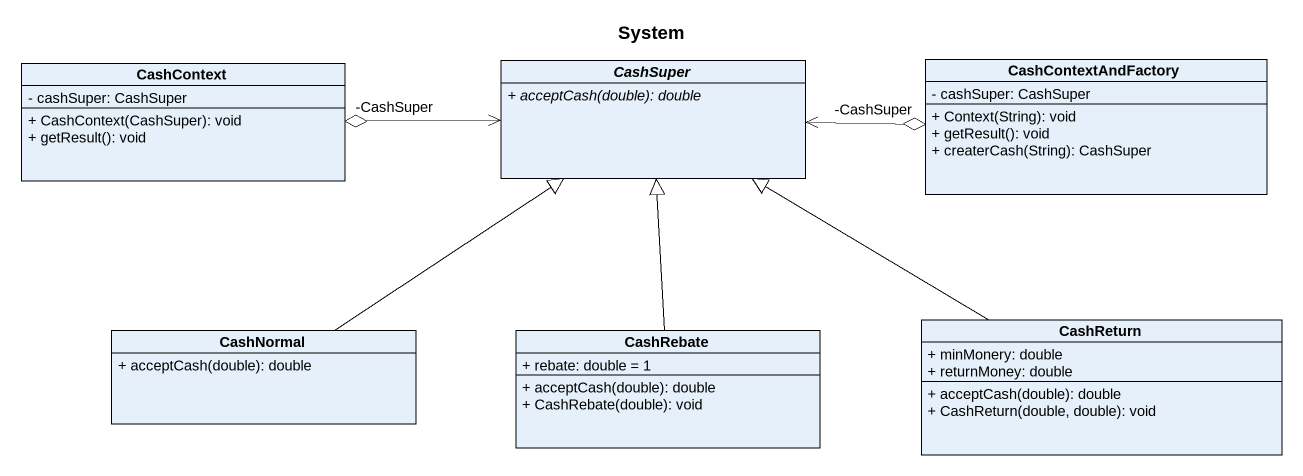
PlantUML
@startuml
title System
hide circle
hide empty members
skinparam classAttributeIconSize 0
class CashContext {
  - cashSuper: CashSuper
  + CashContext(CashSuper): void
  + getResult(): void
}
abstract class CashSuper {
  {abstract} + acceptCash(double): double
}
class CashContextAndFactory {
  - cashSuper: CashSuper
  + Context(String): void
  + getResult(): void
  + createrCash(String): CashSuper
}
class CashReturn {
  + minMonery: double
  + returnMoney: double
  + acceptCash(double): double
  + CashReturn(double, double): void
}
class CashNormal {
  + acceptCash(double): double
}
class CashRebate {
  + rebate: double = 1
  + acceptCash(double): double
  + CashRebate(double): void
}
CashSuper <-left-o "-CashSuper" CashContext
CashSuper <-right-o "-CashSuper" CashContextAndFactory
CashReturn -left-|> CashSuper
CashNormal -up-|> CashSuper
CashRebate -up-|> CashSuper
@enduml
